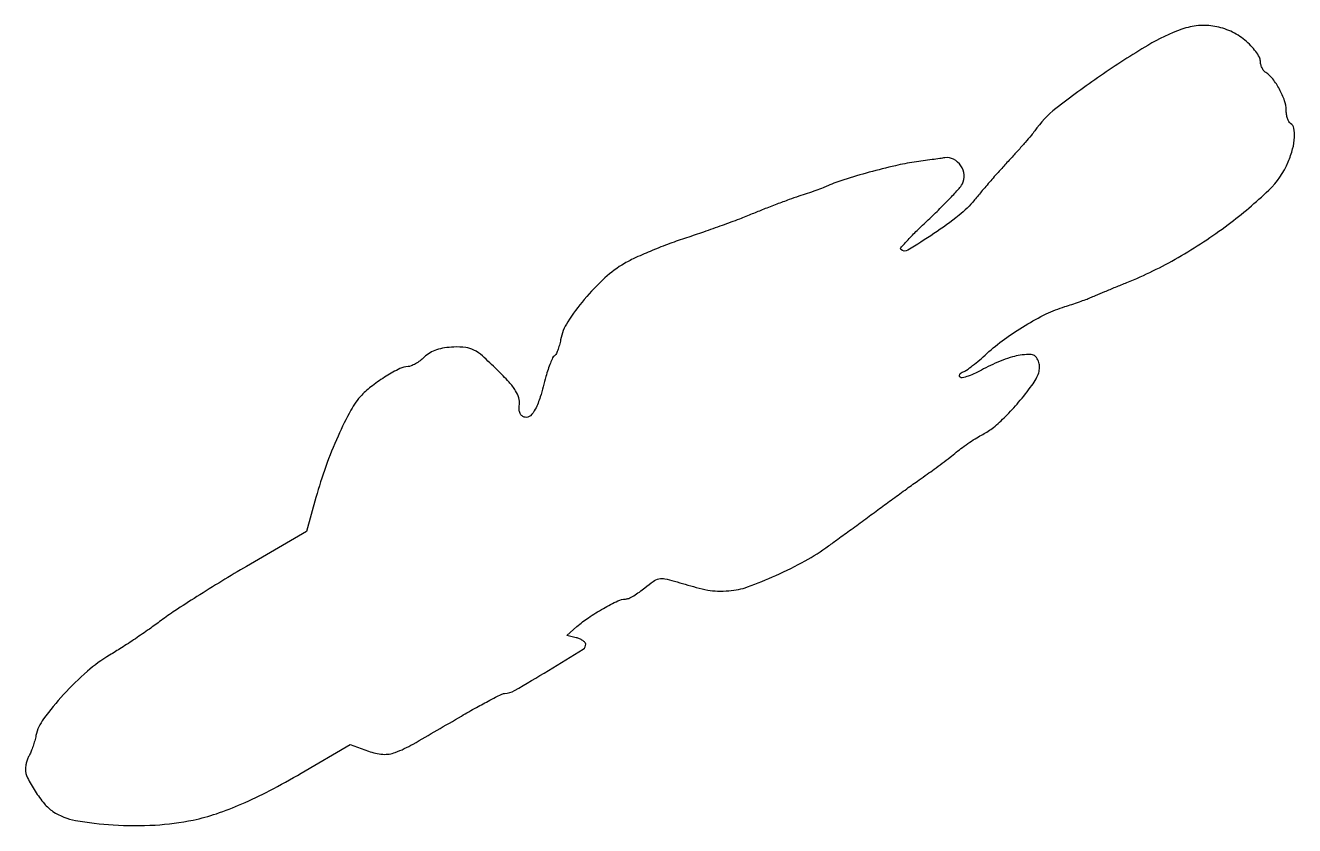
# Model space of a CAD drawing. Extents: x 0 to 295, y 0 to 186.
import ezdxf

# ---------------------------------------------------------------- set-up
doc = ezdxf.new("R2010")
doc.units = 0

msp = doc.modelspace()

# ---------------------------------------------------------------- linework, layer by layer
msp.add_lwpolyline([(268.777963, 185.384262, 0.049783), (260.818744, 181.632434, 0.016016), (249.831283, 174.558691, 0.014719), (239.471896, 166.950278, 0.074355), (234.545105, 161.760933, -0.021664), (233.779705, 160.763106, -0.004467), (232.34073, 159.077367, -0.00469), (230.632096, 157.148414, -0.004401), (228.851279, 155.210139, 0.005428), (226.883932, 153.059994, 0.003301), (224.603238, 150.4783, 0.003308), (222.375112, 147.887897, 0.005839), (220.575018, 145.71599, -0.055276), (216.965879, 142.145794, -0.019951), (211.124868, 137.890268, -0.011186), (205.083385, 134.040247, -0.345432), (203.426271, 134.240395, -0.398197), (203.416479, 134.59646, -0.004854), (205.11023, 136.450998, -0.011086), (207.221451, 138.619591, -0.006645), (209.819379, 141.105369, 0.006852), (212.524738, 143.696085, 0.008403), (214.976835, 146.192052, 0.007171), (216.966095, 148.347233, 0.058336), (217.738638, 149.44204, 0.151016), (218.155471, 151.517577, 0.122406), (217.383611, 153.664212, 0.124906), (215.713294, 155.169566, 0.160442), (213.685985, 155.510893, -0.002025), (212.524915, 155.338592, -0.000555), (210.693697, 155.076492, -0.000561), (208.617274, 154.784024, -0.000585), (206.569153, 154.500329, 0.023711), (202.165974, 153.681415, 0.009015), (196.111049, 152.139695, 0.008711), (190.208047, 150.411689, 0.030423), (186.5, 149.00314, -0.015132), (185.422363, 148.555639, -0.004094), (183.689236, 147.912877, -0.00414), (181.709034, 147.215352, -0.004284), (179.739954, 146.558819, 0.008241), (177.485464, 145.787245, 0.003861), (174.592553, 144.718288, 0.003824), (171.5762, 143.550727, 0.005356), (168.901209, 142.458419, -0.008931), (165.929858, 141.269808, -0.003816), (161.917009, 139.782064, -0.003774), (157.61364, 138.260499, -0.004956), (153.661255, 136.940194, 0.011111), (149.76889, 135.586454, 0.00896), (145.648264, 133.965178, 0.009076), (141.89648, 132.330416, 0.022897), (139.247727, 130.968703, 0.055674), (134.62621, 127.585767, 0.032529), (129.879071, 122.617578, 0.032145), (126.021842, 117.36431, 0.096109), (124.386312, 113.238955, -0.020725), (124.088577, 111.9515, -0.025422), (123.700887, 110.779808, -0.025231), (123.284313, 109.849052, -0.13734), (122.913812, 109.446733, 0.141001), (122.520268, 109.013184, 0.017388), (121.991344, 107.835554, 0.019437), (121.454494, 106.35797, 0.014935), (120.980398, 104.707778, -0.011779), (119.649588, 99.962978, -0.044376), (118.488814, 97.104208, -0.084925), (117.345259, 95.580542, -0.242248), (116.109514, 95.222286, -0.115443), (115.420381, 95.532543, -0.126954), (114.969119, 96.107623, -0.092828), (114.766216, 96.983445, -0.03985), (114.81094, 98.187468, 0.100579), (114.677554, 99.777403, 0.072174), (113.935027, 101.403824, 0.043616), (112.393587, 103.391774, 0.011664), (109.604714, 106.267545, 0.010214), (106.203607, 109.480655, 0.063221), (104.23782, 110.855404, 0.093618), (102.335972, 111.438128, 0.03611), (99.56684, 111.544615, 0.028831), (97.392833, 111.345354, 0.045253), (95.571186, 110.900546, 0.051214), (94.032037, 110.190414, 0.054948), (92.708614, 109.195983, -0.027648), (91.708251, 108.355256, -0.028957), (90.636051, 107.643972, -0.030228), (89.644356, 107.143474, -0.101433), (88.935549, 106.996262, 0.115877), (87.01607, 106.540082, 0.022096), (83.859931, 104.78195, 0.024538), (80.637942, 102.57061, 0.039858), (78.165997, 100.357398, 0.066283), (75.636814, 96.877744, 0.018793), (72.667862, 90.863601, 0.018676), (69.811173, 83.786159, 0.019337), (67.52687, 76.596119), (65.348335, 68.692238), (51.417753, 60.596119, 0.004901), (45.64731, 57.166373, 0.004617), (39.828692, 53.55636, 0.004595), (34.731985, 50.262671, 0.015962), (31.527722, 48, -0.008512), (28.811288, 46.020508, -0.00528), (25.558985, 43.785203, -0.005296), (22.301064, 41.646061, -0.009518), (19.577205, 39.970903, 0.047574), (14.403401, 36.21907, 0.026825), (8.865567, 30.782996, 0.025056), (4.229331, 25.176266, 0.108657), (2.46275, 21.26634, -0.016776), (2.170625, 20.080068, -0.012797), (1.774607, 18.802536, -0.012983), (1.34136, 17.623533, -0.029477), (0.939597, 16.763569, 0.029818), (0.579809, 15.992082, 0.022642), (0.276007, 15.109394, 0.023095), (0.06628, 14.252456, 0.048498), (0, 13.570729, 0.115493), (0.490219, 11.476742, 0.028435), (2.247722, 8.384201, 0.029874), (4.416548, 5.430576, 0.074551), (6.408902, 3.651647, 0.101046), (11.664303, 1.560915, 0.02907), (20.397535, 0.515862, 0.029282), (30.122591, 0.492261, 0.037461), (39, 1.661962, 0.029767), (44.401991, 3.130346, 0.021047), (50.271637, 5.386832, 0.018207), (56.774964, 8.49239, 0.011612), (64.110711, 12.54909), (75.5, 19.197344), (79.706758, 17.662581, 0.068705), (83.065098, 16.937527, 0.109452), (85.96152, 17.353373, 0.039888), (90.080239, 19.294233, 0.002689), (101.328867, 25.816855, -0.005009), (104.796577, 27.8062, -0.007208), (107.908275, 29.49164, -0.00414), (110.552987, 30.847436, -0.106452), (111.328867, 31.048302, 0.121939), (113.67845, 31.733866, 0.00468), (121.54493, 36.405962, 0.002703), (129.645722, 41.380475, 0.282683), (130.205551, 42.5, 0.165303), (130.020725, 42.919569, 0.058398), (129.516511, 43.354319, 0.050147), (128.806345, 43.737394, 0.040684), (127.98278, 44.004065), (125.847526, 44.50813), (128.173763, 46.585288, -0.034), (130.83563, 48.655105, -0.019225), (134.311541, 50.807797, -0.015797), (137.695493, 52.588771, -0.113705), (139.480435, 53, 0.110472), (140.202003, 53.161396, 0.022531), (141.366886, 53.775503, 0.022722), (142.682635, 54.62938, 0.019608), (143.984024, 55.640011, -0.022557), (145.900964, 57.110633, -0.097336), (147.208837, 57.687233, -0.102209), (148.60493, 57.711618, -0.026199), (150.810749, 57.175017, 0.004264), (155.880747, 55.703445, 0.024398), (158.610767, 55.078107, 0.038416), (160.814421, 54.857905, 0.02171), (163.5, 54.913266, 0.071334), (167.821391, 55.818317, 0.018554), (174.41599, 58.498136, 0.019595), (181.223494, 61.890175, 0.032159), (186.656828, 65.34029, 0.000398), (188.83131, 66.928546, 0.000144), (191.91696, 69.18746, 0.000143), (195.293993, 71.662664, 0.00017), (198.478746, 74, -0.001127), (201.610262, 76.289054, -0.00105), (204.826683, 78.61875, -0.001046), (207.693743, 80.677132, -0.003566), (209.572666, 82, 0.00628), (211.182549, 83.146572, 0.003881), (213.0474, 84.532703, 0.003892), (214.868831, 85.931036, 0.006981), (216.338931, 87.111329, -0.014548), (217.76788, 88.223448, -0.009916), (219.452686, 89.40709, -0.01), (221.124703, 90.484935, -0.019781), (222.5, 91.259714, 0.05298), (224.959722, 92.868928, 0.024856), (227.783911, 95.42139, 0.02188), (230.807392, 98.716483, 0.015786), (233.894143, 102.635806, 0.029425), (234.899994, 104.182117, 0.055798), (235.486562, 105.545092, 0.069156), (235.682875, 106.786585, 0.081698), (235.512093, 107.961897, 0.065186), (234.983146, 109.092721, 0.16044), (234.281637, 109.665737, 0.106352), (233.175845, 109.838346, 0.02048), (231.146634, 109.638811, 0.038743), (229.40288, 109.255428, 0.016694), (227.147358, 108.489781, 0.016401), (224.788968, 107.510877, 0.02086), (222.686102, 106.448123, -0.017026), (220.7999, 105.476649, -0.026026), (219.097977, 104.778022, -0.02378), (217.719331, 104.366725, -0.272649), (217.19793, 104.522308, -0.161786), (217.049159, 104.848708, -0.159405), (217.124086, 105.201488, -0.113979), (217.431973, 105.530389, -0.062833), (217.926619, 105.779111, 0.068971), (218.710474, 106.185334, 0.010491), (220.130724, 107.235804, 0.011577), (221.76248, 108.557966, 0.009794), (223.426619, 110.028493, -0.028789), (227.507038, 113.367074, -0.021707), (232.339358, 116.566102, -0.022099), (237.25158, 119.231646, -0.038766), (241.551207, 120.926512, 0.005463), (243.209693, 121.455798, 0.004818), (244.927542, 122.043211, 0.004844), (246.466151, 122.602765, 0.014587), (247.5, 123.024916, -0.005189), (248.654989, 123.522058, -0.000928), (250.821875, 124.423495, -0.001003), (253.364804, 125.469867, -0.000905), (256, 126.542467, 0.034622), (267.877522, 132.338054, 0.029768), (279.485195, 139.98779, 0.029977), (288.941375, 147.987386, 0.103602), (293.46213, 154.563607, 0.032733), (294.495026, 157.575844, 0.051239), (294.93788, 160.277003, 0.065658), (294.788975, 162.370381, 0.206639), (294, 163.5, -0.131867), (293.61542, 163.9087, -0.045079), (293.29375, 164.66386, -0.041071), (293.073825, 165.601054, -0.037116), (293, 166.5942, 0.085628), (292.62431, 168.771854, 0.038939), (291.443278, 171.419947, 0.038924), (289.873149, 173.841936, 0.08956), (288.274007, 175.29969, -0.08904), (287.786213, 175.743436, -0.052768), (287.374239, 176.415989, -0.050624), (287.094473, 177.199397, -0.060533), (287, 177.976886, 0.126705), (286.763056, 178.896899, 0.033913), (285.938518, 180.177838, 0.032105), (284.769506, 181.554749, 0.028336), (283.386445, 182.83299, 0.063815), (280.102695, 184.900512, 0.065483), (276.431984, 186.050809, 0.06538), (272.58344, 186.2138, 0.063274)], format="xyb", close=True)

doc.saveas('drawing.dxf')
